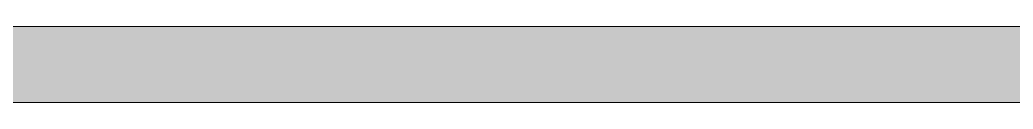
# Model space of a CAD drawing. Header units: metres. Extents: x 48 to 635, y -15 to 39.
# Drawn here: x 523.5319 to 523.8578, y -11.8813 to -11.8563 of the extents above; entities that cross this region are included whole.
import ezdxf

# ---------------------------------------------------------------- set-up
doc = ezdxf.new("R2010")
doc.units = ezdxf.units.M
doc.header["$MEASUREMENT"] = 0
doc.linetypes.add('Wipeout_Contour', pattern=[1, 0, -1])
doc.layers.add('Site & Landscape - Terrain', color=7, linetype='Continuous')

msp = doc.modelspace()

# ---------------------------------------------------------------- wipeouts: each hides what was drawn before it
at = {"color": 254, "linetype": 'Wipeout_Contour', "lineweight": 0, "ltscale": 2101.052688}
msp.add_wipeout([(529.19958, -11.85627), (521.05788, -11.85627), (521.05788, -11.88127), (529.19958, -11.88127)], dxfattribs=at).dxf.layer = 'Site & Landscape - Terrain'

# ---------------------------------------------------------------- next in the draw order: hatches: boundary and pattern name
at = {"layer": 'Site & Landscape - Terrain', "linetype": 'Continuous', "lineweight": 15, "true_color": 0x93a0c6}
h = msp.add_hatch(dxfattribs=at)
h.set_pattern_fill('Plaster_0004', color=253, style=0, pattern_type=2)
h.set_pattern_definition([(0, (535.77004, -14.60127), (0, 0.08660254), [0, -0.05]), (0, (535.79504, -14.557965), (0, 0.08660254), [0, -0.05])])
h.paths.add_polyline_path([(529.19958, -11.85627), (521.05788, -11.85627), (521.05788, -11.88127), (529.19958, -11.88127)])

# ---------------------------------------------------------------- next in the draw order: linework, layer by layer
at = {"layer": 'Site & Landscape - Terrain', "color": 55, "linetype": 'Continuous', "lineweight": 13, "true_color": 0xa2a233}
for p, q in [((524.73077, -11.85627), (522.61974, -11.85627)), ((529.19958, -11.88127), (521.05788, -11.88127))]:
    msp.add_line(p, q, dxfattribs=at)

doc.saveas('drawing.dxf')
